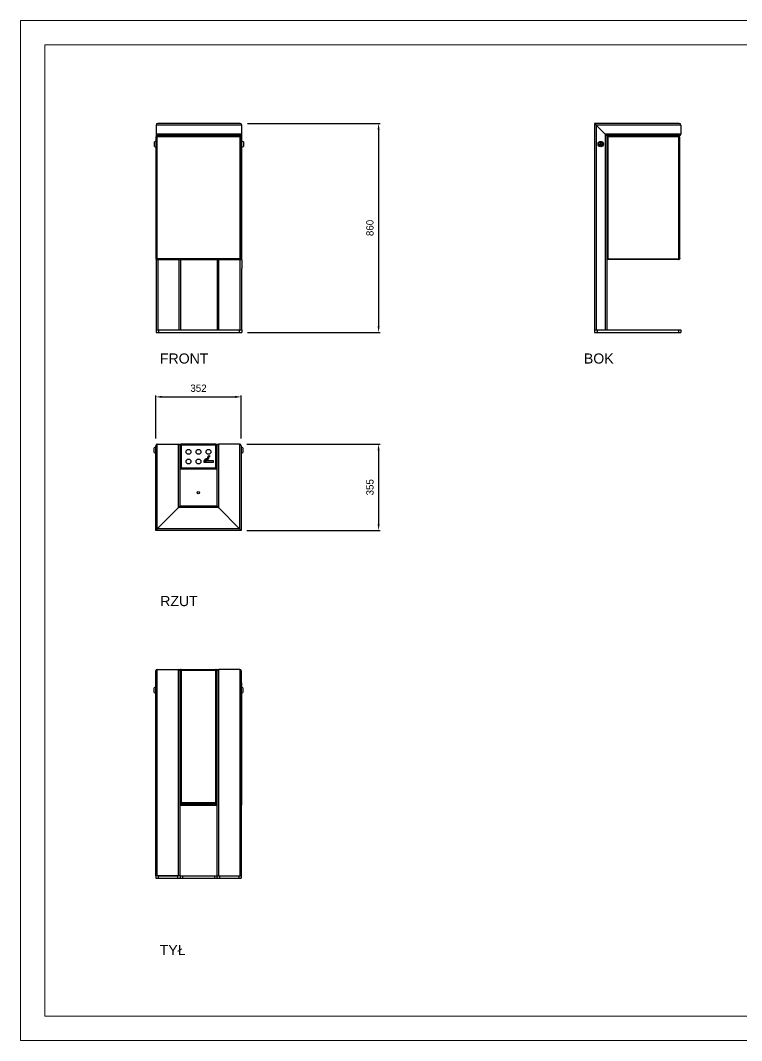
# Model space of a CAD drawing. Header units: millimetres. Extents: x 2482 to 8422, y -1425 to 2775.
# Drawn here: x 2482 to 5452, y -1425 to 2775 of the extents above; entities that cross this region are included whole.
import ezdxf

# ---------------------------------------------------------------- set-up
doc = ezdxf.new("R2010")
doc.units = ezdxf.units.MM
doc.header["$PDSIZE"] = -1
doc.layers.add('tabelka', color=155, linetype='Continuous')
doc.layers.add('WYMIAR', color=96, linetype='Continuous')
doc.dimstyles.new('1-1', dxfattribs={"dimtxt": 30, "dimasz": 25, "dimexe": 6.25, "dimexo": 30, "dimgap": 20.625, "dimtad": 1, "dimdec": 1, "dimtxsty": 'Standard', "dimcen": 0, "dimclrd": 2, "dimclre": 2, "dimclrt": 2, "dimadec": 0, "dimazin": 0, "dimtfac": 1, "dimtdec": 1, "dimtmove": 0, "dimatfit": 3, "dimfxl": 0, "dimarcsym": 0})

# ---------------------------------------------------------------- blocks, each defined once
blk = doc.blocks.new('front')
for p, q in [((-50.7, 2343.9), (-50.7, 2306.7)), ((301.3, 2343.9), (-50.7, 2343.9)), ((294.9, 2350.3), (-44.3, 2350.3)), ((301.3, 2306.7), (301.3, 2343.9)), ((-57.7, 2265.3), (-57.7, 2274.6)), ((-51.6, 2294.8), (-51.6, 1792.1)), ((-48.1, 2294.8), (-51.6, 2294.8)), ((-50.7, 2306.7), (-50.7, 2296.2)), ((301.3, 2306.7), (-50.7, 2306.7)), ((-48.1, 2296.4), (-50, 2296.4)), ((294.9, 2296.4), (-48.1, 2296.4)), ((294.9, 2294.8), (-48.1, 2294.8)), ((-48.1, 2294.8), (-48.1, 1793.9)), ((294.9, 2300.3), (-44.3, 2300.3)), ((-44.3, 2300.3), (-44.3, 2296.4)), ((42.9, 2300.3), (42.9, 2296.4)), ((49.3, 2300.3), (49.3, 2296.4)), ((50.3, 2296.4), (50.3, 2300.3)), ((51.8, 2296.4), (51.8, 2300.3)), ((51.9, 2300.3), (51.9, 2299.1)), ((51.9, 2299.1), (198.8, 2299.1)), ((53.8, 2296.4), (53.8, 2299.1)), ((196.8, 2299.1), (196.8, 2296.4)), ((198.8, 2299.1), (198.8, 2300.3)), ((198.8, 2300.3), (198.8, 2296.4)), ((200.3, 2300.3), (200.3, 2296.4)), ((201.3, 2296.4), (201.3, 2300.3)), ((207.7, 2296.4), (207.7, 2300.3)), ((287.1, 2299.3), (287.1, 2296.4)), ((297.1, 2299.3), (287.1, 2299.3)), ((294.9, 1793.9), (294.9, 2294.8)), ((298.4, 2294.8), (294.9, 2294.8)), ((298.8, 2296.4), (296.8, 2296.4)), ((297.1, 2296.4), (297.1, 2299.3)), ((298.4, 1792.1), (298.4, 2294.8)), ((300.4, 2294.8), (298.4, 2294.8)), ((300.4, 1792.1), (300.4, 2294.8)), ((301.3, 1788.9), (301.3, 2306.7)), ((308.3, 2274.6), (308.3, 2256.1)), ((-57.7, 2256.1), (-57.7, 2265.3)), ((-51.6, 1792.1), (-50.1, 1792.1)), ((-50.7, 1792.1), (-50.7, 1500.3)), ((-50.1, 1792.1), (-49.5, 1792.1)), ((-49.9, 1790.4), (-49.9, 1791.9)), ((-49.9, 1790.4), (296.8, 1790.4)), ((-48.1, 1793.9), (294.9, 1793.9)), ((-48.1, 1793.9), (-48.1, 1793.8)), ((-44.3, 1790.4), (-44.3, 1500.3)), ((42.9, 1790.4), (42.9, 1500.3)), ((49.3, 1790.4), (49.3, 1500.3)), ((201.3, 1500.3), (201.3, 1790.4)), ((207.7, 1500.3), (207.7, 1790.4)), ((294.9, 1500.3), (294.9, 1790.4)), ((296.8, 1790.4), (296.8, 1791.9)), ((296.8, 1791.9), (298.7, 1791.9)), ((296.8, 1790.4), (298.7, 1790.4)), ((298.4, 1792.1), (296.9, 1792.1)), ((297.3, 1791.9), (297.3, 1792.1)), ((298.4, 1792.1), (300.4, 1792.1)), ((298.7, 1790.4), (298.7, 1791.9)), ((301.3, 1788.9), (301.3, 1784.9)), ((301.3, 1784.9), (301.3, 1779.9)), ((301.3, 1779.9), (301.3, 1757.9)), ((301.3, 1757.9), (301.3, 1753.9)), ((301.3, 1500.3), (301.3, 1753.9)), ((-50.7, 1500.3), (-50.7, 1490.3)), ((-50.7, 1500.3), (-40.7, 1500.3)), ((-50.7, 1490.3), (-40.7, 1490.3)), ((-40.7, 1500.3), (-40.7, 1490.3)), ((-40.7, 1500.3), (291.3, 1500.3)), ((-40.7, 1490.3), (291.3, 1490.3)), ((291.3, 1500.3), (291.3, 1490.3)), ((291.3, 1500.3), (301.3, 1500.3)), ((291.3, 1490.3), (301.3, 1490.3)), ((301.3, 1500.3), (301.3, 1490.3))]:
    blk.add_line(p, q)
at = {"flags": 128}
for points in [[(294.9, 2294.8), (294.9, 2295.4), (294.9, 2295.9), (294.9, 2296.3), (294.9, 2296.4), (294.9, 2296.3), (294.9, 2295.9), (294.9, 2295.4), (294.9, 2294.8)], [(294.9, 2294.8), (294.9, 2294.9), (294.9, 2294.9), (294.9, 2294.9), (294.9, 2294.9), (294.9, 2294.9), (294.9, 2294.9), (294.9, 2294.9), (294.9, 2294.8)]]:
    blk.add_lwpolyline(points, dxfattribs=at)
for centre, radius, start, end in [((-44.3, 2343.9), 6.4, 90, 180), ((294.9, 2343.9), 6.4, 0, 90), ((-50.5, 2262.6), 14, 94.5059, 121.0157), ((-50, 2294.8), 1.6, 359.9998, 180.0002), ((-44.3, 2306.7), 6.4, 180, 270), ((-50, 2294.8), 0.1, 0.0019, 179.9981), ((12.1, 2295.2), 60.2, 178.8582, 180.3808), ((288.1, 2299.3), 1, 90, 180), ((294.9, 2306.7), 6.4, 270, 0), ((296.8, 2294.8), 1.6, 359.9996, 180.0004), ((296.1, 2299.3), 1, 0, 90), ((296.8, 2294.8), 0.1, 0.0032, 179.9968), ((298.8, 2294.8), 1.6, 359.9994, 90.0006), ((301.1, 2262.6), 14, 58.9843, 89.1249), ((-50.5, 2268.1), 14, 238.9843, 265.4941), ((301.1, 2268.1), 14, 270.8751, 301.0157)]:
    blk.add_arc(centre, radius, start, end)
for points, knots in [([(-48.1, 1793.9), (-48.5, 1793.8), (-49.3, 1793.5), (-50.4, 1793.1), (-51.2, 1792.7), (-51.5, 1792.3), (-51.6, 1792.1), (-51.6, 1792.1)], [0, 0, 0, 0, 0.2266607, 0.4533743, 0.6800916, 0.9068065, 1, 1, 1, 1]), ([(-48.1, 1793.9), (-48.3, 1793.8), (-48.8, 1793.5), (-49.4, 1793.1), (-49.9, 1792.6), (-50.1, 1792.3), (-50.1, 1792.1), (-50.1, 1792.1)], [0, 0, 0, 0, 0.212373, 0.462004, 0.711714, 0.961426, 1, 1, 1, 1]), ([(-49.9, 1790.4), (-49.8, 1790.5), (-49.5, 1790.5), (-49.1, 1791.2), (-48.7, 1792.2), (-48.3, 1793.2), (-48.1, 1793.7), (-48.1, 1793.9)], [0, 0, 0, 0, 0.226659, 0.453373, 0.68009, 0.906804, 1, 1, 1, 1]), ([(-49.9, 1791.9), (-49.8, 1791.9), (-49.5, 1792), (-49.1, 1792.4), (-48.6, 1793), (-48.3, 1793.6), (-48.1, 1793.9), (-48.1, 1793.9)], [0, 0, 0, 0, 0.2123701, 0.4620012, 0.7117111, 0.9614237, 1, 1, 1, 1]), ([(298.4, 1792.1), (298.4, 1792.2), (298.3, 1792.5), (297.6, 1792.9), (296.6, 1793.3), (295.7, 1793.7), (295.1, 1793.9), (294.9, 1793.9)], [0, 0, 0, 0, 0.226658, 0.453374, 0.68009, 0.906806, 1, 1, 1, 1]), ([(296.9, 1792.1), (296.9, 1792.2), (296.9, 1792.5), (296.5, 1792.9), (295.8, 1793.4), (295.3, 1793.7), (295, 1793.9), (294.9, 1793.9)], [0, 0, 0, 0, 0.212371, 0.462002, 0.711713, 0.961425, 1, 1, 1, 1]), ([(294.9, 1793.9), (295.1, 1793.5), (295.3, 1792.7), (295.8, 1791.6), (296.2, 1790.8), (296.5, 1790.4), (296.7, 1790.4), (296.8, 1790.4)], [0, 0, 0, 0, 0.226659, 0.453374, 0.680091, 0.906806, 1, 1, 1, 1]), ([(294.9, 1793.9), (295.1, 1793.7), (295.3, 1793.2), (295.8, 1792.6), (296.3, 1792.1), (296.6, 1791.9), (296.8, 1791.9), (296.8, 1791.9)], [0, 0, 0, 0, 0.212372, 0.462001, 0.711713, 0.961425, 1, 1, 1, 1])]:
    blk.add_open_spline(points, degree=3, knots=knots)
blk = doc.blocks.new('bok')
for p, q in [((2103.5, 2350.3), (1754.9, 2350.3)), ((1754.9, 2350.3), (1754.9, 1500.3)), ((2109.9, 2343.9), (1761.3, 2343.9)), ((1798.5, 2306.7), (1761.3, 2343.9)), ((1761.3, 2343.9), (1761.3, 1500.3)), ((2109.9, 2343.9), (2109.9, 2306.7)), ((1779.4, 2269.8), (1775.8, 2263.5)), ((1783.9, 2263.5), (1780.3, 2269.8)), ((2109.9, 2306.7), (1798.5, 2306.7)), ((1798.5, 2306.7), (1798.5, 1500.3)), ((2103.5, 2300.3), (1804.9, 2300.3)), ((1804.9, 2300.3), (1804.9, 1500.3)), ((1805.6, 2279.4), (1804.9, 2279.2)), ((1804.9, 2273.5), (1805.6, 2273.7)), ((1805.6, 2268.9), (1804.9, 2268.9)), ((1805.6, 2294.8), (1805.6, 1792.1)), ((1809.1, 2294.8), (1805.6, 2294.8)), ((1807.5, 2296.4), (1807.2, 2296.4)), ((1807.8, 2296.4), (1807.5, 2296.4)), ((1809.1, 2296.4), (1808.7, 2296.4)), ((2099.6, 2296.4), (1809.1, 2296.4)), ((2099.6, 2294.8), (1809.1, 2294.8)), ((1809.1, 2294.8), (1809.1, 1792.1)), ((1811.1, 2299.3), (1811.1, 2296.4)), ((1821.1, 2299.3), (1811.1, 2299.3)), ((1821.1, 2296.4), (1821.1, 2299.3)), ((1844.2, 2299.1), (1843.3, 2300.3)), ((1843.4, 2300.3), (1843.3, 2300.3)), ((1845.7, 2300.3), (1844.2, 2299.1)), ((2101.5, 2296.4), (2099.6, 2296.4)), ((2099.6, 2294.8), (2099.6, 1792.1)), ((2103.1, 2294.8), (2099.6, 2294.8)), ((2103.8, 2296.4), (2101.5, 2296.4)), ((2103.1, 2294.8), (2103.1, 1793.9)), ((2105.4, 2294.8), (2103.1, 2294.8)), ((2105.4, 1793.9), (2105.4, 2294.8)), ((1776.2, 2262.7), (1783.5, 2262.7)), ((1804.9, 2264.9), (1805.6, 2264.9)), ((1804.9, 2264.2), (1805.6, 2264.2)), ((1804.9, 2261.7), (1805.6, 2260.6)), ((1804.9, 2261.6), (1805.6, 2260.6)), ((1805.6, 2259.4), (1804.9, 2260.4)), ((1805.6, 2259.4), (1804.9, 2260.4)), ((1804.9, 2220.2), (1805.6, 2219.8)), ((1804.9, 2220.1), (1805.6, 2219.8)), ((1804.9, 2219), (1805.6, 2218.7)), ((1809.1, 1792.1), (1805.6, 1792.1)), ((1805.9, 1792.1), (1805.9, 1791.9)), ((1807.1, 1791.9), (1805.9, 1791.9)), ((2099.6, 1791.9), (1807.1, 1791.9)), ((1807.1, 1790.4), (1807.1, 1791.9)), ((2099.6, 1790.4), (1807.1, 1790.4)), ((1807.4, 1792.1), (1807.4, 1791.9)), ((1809.1, 1791.9), (1809.1, 1792.1)), ((2099.6, 1792.1), (1809.1, 1792.1)), ((1811.9, 1792.1), (1811.9, 1791.9)), ((1821.9, 1791.9), (1821.9, 1792.1)), ((2100.3, 1792.1), (2099.6, 1792.1)), ((2099.6, 1790.4), (2099.6, 1791.9)), ((2099.6, 1790.4), (2101.9, 1790.4)), ((2103.1, 1793.9), (2105.4, 1793.9)), ((1754.9, 1500.3), (1754.9, 1490.3)), ((1754.9, 1500.3), (1761.3, 1500.3)), ((1754.9, 1490.3), (1764.9, 1490.3)), ((1761.3, 1500.3), (1798.5, 1500.3)), ((1764.9, 1500.3), (1764.9, 1490.3)), ((1764.9, 1500.3), (2099.9, 1500.3)), ((1764.9, 1490.3), (2099.9, 1490.3)), ((2099.9, 1500.3), (2099.9, 1490.3)), ((2099.9, 1500.3), (2109.9, 1500.3)), ((2099.9, 1490.3), (2109.9, 1490.3)), ((2109.9, 1500.3), (2109.9, 1490.3))]:
    blk.add_line(p, q)
at = {"flags": 128}
for points in [[(1761.3, 2343.9), (1760, 2345.2), (1758.8, 2346.4), (1757.7, 2347.5), (1756.7, 2348.4), (1755.9, 2349.2), (1755.3, 2349.8), (1755, 2350.2), (1754.9, 2350.3)], [(1754.9, 2350.3), (1755, 2350.2), (1755.3, 2349.8), (1755.9, 2349.2), (1756.7, 2348.4), (1757.7, 2347.5), (1758.8, 2346.4), (1760, 2345.2), (1761.3, 2343.9)], [(1804.9, 2300.3), (1804.7, 2300.4), (1804.4, 2300.8), (1803.8, 2301.4), (1803, 2302.2), (1802, 2303.2), (1800.9, 2304.3), (1799.7, 2305.5), (1798.5, 2306.7)], [(1798.5, 2306.7), (1799.6, 2305.6), (1800.6, 2304.5), (1801.7, 2303.5), (1802.6, 2302.6), (1803.4, 2301.8), (1804, 2301.2), (1804.5, 2300.7), (1804.8, 2300.4), (1804.9, 2300.3)], [(1809.1, 2296.4), (1808.7, 2296.4), (1808.3, 2296.4)], [(2099.6, 2294.8), (2099.6, 2295.4), (2099.6, 2295.9), (2099.6, 2296.3), (2099.6, 2296.4), (2099.6, 2296.3), (2099.6, 2295.9), (2099.6, 2295.4), (2099.6, 2294.8)], [(2099.6, 2294.8), (2099.6, 2294.9), (2099.6, 2294.9), (2099.6, 2294.9), (2099.6, 2294.9), (2099.6, 2294.9), (2099.6, 2294.9), (2099.6, 2294.9), (2099.6, 2294.8)], [(2099.6, 1792.1), (2099.6, 1792.1)]]:
    blk.add_lwpolyline(points, dxfattribs=at)
for radius in [11.2, 9.25, 8.25]:
    blk.add_circle((1779.9, 2265.3), radius)
for centre, radius, start, end in [((2103.5, 2343.9), 6.4, 0, 90), ((1779.9, 2269.5), 0.5, 30, 150), ((1807.2, 2294.8), 1.6, 360, 180), ((1807.2, 2294.8), 0.1, 0.0073, 179.9927), ((1807.5, 2294.8), 1.6, 13.1408, 90.0008), ((1807.8, 2294.9), 1.55, 37.1937, 90.0036), ((1869.3, 2295.2), 60.3, 178.8582, 180.3798), ((1812.1, 2299.3), 1, 90, 180), ((1820.1, 2299.3), 1, 0, 90), ((2101.5, 2294.8), 1.6, 359.9998, 180.0002), ((2101.5, 2294.8), 0.1, 0.0039, 179.9961), ((2103.5, 2306.7), 6.4, 270, 0), ((2103.8, 2294.8), 1.6, 359.9995, 90.0004), ((1776.2, 2263.2), 0.5, 150, 270), ((1783.5, 2263.2), 0.5, 270, 30)]:
    blk.add_arc(centre, radius, start, end)
for points, knots in [([(2103.1, 1793.9), (2103.1, 1793.8), (2103, 1793.5), (2102.3, 1793.1), (2101.3, 1792.7), (2100.3, 1792.3), (2099.7, 1792.1), (2099.6, 1792.1)], [0, 0, 0, 0, 0.2266607, 0.4533743, 0.6800916, 0.9068065, 1, 1, 1, 1]), ([(2099.6, 1790.4), (2100, 1790.5), (2100.8, 1790.5), (2101.9, 1791.2), (2102.7, 1792.2), (2103.1, 1793.2), (2103.1, 1793.7), (2103.1, 1793.9)], [0, 0, 0, 0, 0.226659, 0.453373, 0.68009, 0.906804, 1, 1, 1, 1]), ([(2099.6, 1791.9), (2099.8, 1791.9), (2100.3, 1792), (2100.8, 1792.3), (2101, 1792.5), (2101, 1792.6)], [0, 0, 0, 0, 0.406698, 0.884753, 1, 1, 1, 1]), ([(2105.4, 1793.9), (2105.3, 1793.5), (2105.2, 1792.7), (2104.6, 1791.6), (2103.6, 1790.8), (2102.6, 1790.4), (2102.1, 1790.4), (2101.9, 1790.4)], [0, 0, 0, 0, 0.226659, 0.453374, 0.680091, 0.906806, 1, 1, 1, 1])]:
    blk.add_open_spline(points, degree=3, knots=knots)
blk = doc.blocks.new('rzut')
for p, q in [((3032.1, 1084.4), (3032.1, 1102.9)), ((3039.1, 763.7), (3039.1, 1112.3)), ((3045.5, 770.1), (3045.5, 1118.7)), ((3045.5, 1118.7), (3132.7, 1118.7)), ((3132.7, 857.3), (3132.7, 1118.7)), ((3139.1, 863.7), (3139.1, 1112.3)), ((3140.1, 1115.2), (3141.6, 1115.2)), ((3140.1, 1115.2), (3140.1, 1115.1)), ((3140.1, 1115.1), (3140.1, 1018.7)), ((3141.7, 1115.2), (3143.6, 1115.2)), ((3286.6, 1118.7), (3143.6, 1118.7)), ((3143.6, 1118.7), (3143.6, 1115.2)), ((3143.6, 1115.2), (3143.6, 1020.7)), ((3286.6, 1115.2), (3143.6, 1115.2)), ((3286.6, 1115.2), (3286.6, 1118.7)), ((3286.6, 1020.7), (3286.6, 1115.2)), ((3286.6, 1115.2), (3288.6, 1115.2)), ((3290.1, 1115.2), (3288.6, 1115.2)), ((3290.1, 1115.1), (3290.1, 1115.2)), ((3290.1, 1018.7), (3290.1, 1115.1)), ((3291.1, 1112.3), (3291.1, 863.7)), ((3384.7, 1118.7), (3297.5, 1118.7)), ((3297.5, 1118.7), (3297.5, 857.3)), ((3384.7, 1118.7), (3384.7, 770.1)), ((3391.1, 1112.3), (3391.1, 763.7)), ((3398.1, 1102.9), (3398.1, 1084.4)), ((3139.1, 1067.3), (3140.1, 1067.3)), ((3139.1, 1064.2), (3140.1, 1064.2)), ((3290.1, 1066.3), (3291.1, 1066.3)), ((3290.1, 1063.2), (3291.1, 1063.2)), ((3140.1, 1018.7), (3141.6, 1018.7)), ((3141.7, 1018.9), (3141.7, 1018.7)), ((3142.3, 1018.9), (3141.7, 1018.9)), ((3141.7, 1017.2), (3141.7, 1018.7)), ((3141.7, 1017.2), (3288.6, 1017.2)), ((3143.6, 1020.7), (3286.6, 1020.7)), ((3239.4, 1050), (3237.3, 1050)), ((3237.3, 1050), (3237.3, 1044.4)), ((3237.3, 1044.4), (3239.4, 1044.4)), ((3239.4, 1044.4), (3239.4, 1050)), ((3243.6, 1050), (3241.5, 1050)), ((3241.5, 1050), (3241.5, 1044.4)), ((3241.5, 1044.4), (3243.6, 1044.4)), ((3243.6, 1044.4), (3243.6, 1050)), ((3276.3, 1050), (3245.7, 1050)), ((3245.7, 1050), (3245.7, 1044.4)), ((3245.7, 1044.4), (3276.3, 1044.4)), ((3276.3, 1044.4), (3276.3, 1050)), ((3288.6, 1018.9), (3287.9, 1018.9)), ((3288.6, 1018.7), (3288.6, 1018.9)), ((3288.6, 1017.2), (3288.6, 1018.7)), ((3290.1, 1018.7), (3288.6, 1018.7)), ((3132.7, 857.3), (3045.5, 770.1)), ((3297.5, 857.3), (3132.7, 857.3)), ((3291.1, 863.7), (3139.1, 863.7)), ((3384.7, 770.1), (3297.5, 857.3)), ((3391.1, 763.7), (3039.1, 763.7)), ((3384.7, 770.1), (3045.5, 770.1))]:
    blk.add_line(p, q)
at = {"flags": 128}
for points in [[(3143.6, 1020.7), (3143.6, 1020.7)], [(3286.6, 1020.7), (3286.6, 1020.7)], [(3139.1, 863.7), (3139, 863.5), (3138.7, 863.2), (3138.1, 862.6), (3137.3, 861.8), (3136.3, 860.8), (3135.2, 859.7), (3134, 858.5), (3132.7, 857.3)], [(3132.7, 857.3), (3134, 858.5), (3135.2, 859.7), (3136.3, 860.8), (3137.3, 861.8), (3138.1, 862.6), (3138.7, 863.2), (3139, 863.5), (3139.1, 863.7)], [(3297.5, 857.3), (3296.3, 858.5), (3295.1, 859.7), (3294, 860.8), (3293, 861.8), (3292.2, 862.6), (3291.6, 863.2), (3291.3, 863.5), (3291.1, 863.7)], [(3291.1, 863.7), (3291.3, 863.5), (3291.6, 863.2), (3292.2, 862.6), (3293, 861.8), (3294, 860.8), (3295.1, 859.7), (3296.3, 858.5), (3297.5, 857.3)], [(3045.5, 770.1), (3044.3, 768.8), (3043.1, 767.6), (3042, 766.5), (3041, 765.5), (3040.2, 764.7), (3039.6, 764.1), (3039.3, 763.8), (3039.1, 763.7)], [(3039.1, 763.7), (3039.3, 763.8), (3039.6, 764.1), (3040.2, 764.7), (3041, 765.5), (3042, 766.5), (3043.1, 767.6), (3044.3, 768.8), (3045.5, 770.1)], [(3391.1, 763.7), (3391, 763.8), (3390.7, 764.1), (3390.1, 764.7), (3389.3, 765.5), (3388.3, 766.5), (3387.2, 767.6), (3386, 768.8), (3384.7, 770.1)], [(3384.7, 770.1), (3386, 768.8), (3387.2, 767.6), (3388.3, 766.5), (3389.3, 765.5), (3390.1, 764.7), (3390.7, 764.1), (3391, 763.8), (3391.1, 763.7)]]:
    blk.add_lwpolyline(points, dxfattribs=at)
for centre, radius in [((3174.1, 1087.2), 10), ((3215.1, 1087.2), 10), ((3256.1, 1087.2), 10), ((3174.1, 1047.2), 10), ((3215.1, 1047.2), 10), ((3214.1, 918.5), 5)]:
    blk.add_circle(centre, radius)
for centre, radius, start, end in [((3039.4, 1090.9), 14, 90.8751, 121.0157), ((3045.5, 1112.3), 6.4, 90, 180), ((3132.7, 1112.3), 6.4, 0, 90), ((3297.5, 1112.3), 6.4, 90, 180), ((3384.7, 1112.3), 6.4, 0, 90), ((3390.9, 1090.9), 14, 58.9843, 89.1249), ((3039.4, 1096.4), 14, 238.9843, 269.1249), ((3390.9, 1096.4), 14, 270.8751, 301.0157)]:
    blk.add_arc(centre, radius, start, end)
for points, knots in [([(3143.6, 1118.7), (3143.2, 1118.6), (3142.3, 1118.5), (3141.1, 1117.7), (3140.3, 1116.5), (3140.2, 1115.6), (3140.1, 1115.2)], [0, 0, 0, 0, 0.249999, 0.5, 0.750003, 1, 1, 1, 1]), ([(3140.1, 1115.1), (3140.2, 1115.1), (3140.3, 1115.1), (3141.1, 1115.1), (3142.3, 1115.1), (3143.2, 1115.1), (3143.6, 1115.2)], [0, 0, 0, 0, 0.249996, 0.500003, 0.750003, 1, 1, 1, 1]), ([(3143.6, 1117.2), (3143.4, 1117.1), (3142.9, 1117.1), (3142.2, 1116.6), (3141.7, 1115.9), (3141.7, 1115.4), (3141.6, 1115.2)], [0, 0, 0, 0, 0.250002, 0.500001, 0.750004, 1, 1, 1, 1]), ([(3143.6, 1117.2), (3143.5, 1117.1), (3143.2, 1117.1), (3142.7, 1116.7), (3142.3, 1116), (3141.9, 1115.5), (3141.7, 1115.2), (3141.7, 1115.2)], [0, 0, 0, 0, 0.210184, 0.462313, 0.714549, 0.966777, 1, 1, 1, 1]), ([(3142.2, 1116.6), (3142.1, 1116.3), (3141.9, 1115.8), (3141.8, 1115.3), (3141.7, 1115.2)], [0, 0, 0, 0, 0.665585, 1, 1, 1, 1]), ([(3290.1, 1115.2), (3290.1, 1115.6), (3290, 1116.5), (3289.2, 1117.7), (3288, 1118.5), (3287.1, 1118.6), (3286.6, 1118.7)], [0, 0, 0, 0, 0.2499972, 0.4999999, 0.7500004, 1, 1, 1, 1]), ([(3288.6, 1115.2), (3288.6, 1115.4), (3288.5, 1115.9), (3288.1, 1116.6), (3287.4, 1117.1), (3286.9, 1117.1), (3286.6, 1117.2)], [0, 0, 0, 0, 0.2499962, 0.4999996, 0.7499985, 1, 1, 1, 1]), ([(3288.6, 1115.2), (3288.4, 1115.4), (3288.1, 1115.9), (3287.7, 1116.5), (3287.2, 1117), (3286.8, 1117.1), (3286.7, 1117.2), (3286.6, 1117.2)], [0, 0, 0, 0, 0.210182, 0.462313, 0.714546, 0.966776, 1, 1, 1, 1]), ([(3286.6, 1115.2), (3287.1, 1115.1), (3288, 1115.1), (3289.2, 1115.1), (3290, 1115.1), (3290.1, 1115.1), (3290.1, 1115.1)], [0, 0, 0, 0, 0.249998, 0.499997, 0.750004, 1, 1, 1, 1]), ([(3288.6, 1115.2), (3288.4, 1115.6), (3288.2, 1116.1), (3288.1, 1116.5), (3288.1, 1116.6)], [0, 0, 0, 0, 0.848669, 1, 1, 1, 1]), ([(3246.3, 1057.6), (3245.8, 1057.6), (3244.6, 1057.5), (3243, 1057.1), (3241.7, 1056.1), (3241.1, 1054.9), (3241, 1053.6), (3241.1, 1052.4), (3241.5, 1051.6), (3241.7, 1051.3)], [0, 0, 0, 0, 0.1626, 0.342184, 0.504347, 0.626541, 0.752488, 0.87833, 1, 1, 1, 1]), ([(3241.7, 1051.3), (3241.6, 1051.9), (3241.4, 1052.9), (3241.6, 1054.3), (3242.2, 1055.3), (3243.4, 1056.1), (3245.2, 1056.3), (3246.6, 1056.3), (3247.3, 1056.3)], [0, 0, 0, 0, 0.188595, 0.327214, 0.437767, 0.541792, 0.766942, 1, 1, 1, 1]), ([(3259.7, 1070.7), (3259.3, 1070.7), (3258.4, 1070.8), (3256.7, 1070.3), (3254.9, 1069), (3253.5, 1066.8), (3252.9, 1064.2), (3252.2, 1061.7), (3251.2, 1059.6), (3249.8, 1058.2), (3248.1, 1057.7), (3246.9, 1057.6), (3246.3, 1057.6)], [0, 0, 0, 0, 0.066557, 0.128786, 0.251664, 0.376787, 0.498918, 0.625096, 0.754951, 0.833806, 0.909884, 1, 1, 1, 1]), ([(3247.3, 1056.3), (3248.2, 1056.4), (3250, 1056.5), (3252.1, 1058.2), (3253.5, 1060.3), (3254.2, 1062.8), (3254.8, 1065.3), (3255.6, 1067.5), (3256.7, 1069.1), (3258, 1070.3), (3259.1, 1070.5), (3259.7, 1070.7)], [0, 0, 0, 0, 0.127988, 0.248929, 0.375184, 0.498979, 0.623808, 0.75063, 0.832417, 0.912974, 1, 1, 1, 1]), ([(3263.3, 1069.6), (3262.7, 1069.6), (3261.5, 1069.7), (3259.9, 1069), (3258.4, 1067.7), (3257.1, 1065.7), (3256.4, 1063.3), (3255.8, 1060.8), (3255, 1058.6), (3253.9, 1057), (3252.6, 1055.8), (3251.4, 1055.6), (3250.8, 1055.5)], [0, 0, 0, 0, 0.087921, 0.169456, 0.251498, 0.376859, 0.499933, 0.624704, 0.751382, 0.832655, 0.912637, 1, 1, 1, 1]), ([(3250.8, 1055.5), (3251.5, 1055.5), (3252.6, 1055.4), (3254.3, 1056.1), (3255.8, 1057.4), (3257, 1059.4), (3257.7, 1061.8), (3258.3, 1064.3), (3259.1, 1066.5), (3260.2, 1068.1), (3261.5, 1069.3), (3262.7, 1069.5), (3263.3, 1069.6)], [0, 0, 0, 0, 0.087921, 0.169456, 0.251497, 0.376858, 0.499933, 0.624704, 0.751382, 0.832655, 0.912636, 1, 1, 1, 1]), ([(3143.6, 1020.7), (3143.2, 1020.5), (3142.4, 1020.2), (3141.3, 1019.8), (3140.5, 1019.3), (3140.2, 1019), (3140.1, 1018.8), (3140.1, 1018.7)], [0, 0, 0, 0, 0.227562, 0.455186, 0.682804, 0.910435, 1, 1, 1, 1]), ([(3143.6, 1020.7), (3143.4, 1020.5), (3142.9, 1020.2), (3142.3, 1019.8), (3141.8, 1019.3), (3141.6, 1018.9), (3141.6, 1018.7), (3141.6, 1018.7)], [0, 0, 0, 0, 0.210183, 0.462315, 0.714537, 0.966775, 1, 1, 1, 1]), ([(3141.7, 1017.2), (3141.9, 1017.2), (3142.1, 1017.3), (3142.6, 1018), (3143, 1018.9), (3143.4, 1019.9), (3143.6, 1020.5), (3143.6, 1020.7)], [0, 0, 0, 0, 0.2275648, 0.4551892, 0.6828095, 0.9104335, 1, 1, 1, 1]), ([(3141.7, 1018.7), (3141.8, 1018.7), (3142.1, 1018.7), (3142.6, 1019.1), (3143.1, 1019.8), (3143.4, 1020.3), (3143.6, 1020.6), (3143.6, 1020.7)], [0, 0, 0, 0, 0.210187, 0.462318, 0.714543, 0.966771, 1, 1, 1, 1]), ([(3290.1, 1018.7), (3290.1, 1018.9), (3290, 1019.2), (3289.3, 1019.6), (3288.3, 1020), (3287.4, 1020.4), (3286.8, 1020.6), (3286.6, 1020.7)], [0, 0, 0, 0, 0.227566, 0.455189, 0.68281, 0.910433, 1, 1, 1, 1]), ([(3286.6, 1020.7), (3286.8, 1020.2), (3287.1, 1019.4), (3287.5, 1018.3), (3288, 1017.5), (3288.3, 1017.2), (3288.5, 1017.2), (3288.6, 1017.2)], [0, 0, 0, 0, 0.227562, 0.455188, 0.682805, 0.910436, 1, 1, 1, 1]), ([(3286.6, 1020.7), (3286.8, 1020.4), (3287.1, 1019.9), (3287.5, 1019.3), (3288, 1018.8), (3288.4, 1018.7), (3288.5, 1018.7), (3288.6, 1018.7)], [0, 0, 0, 0, 0.2101817, 0.4623158, 0.7145369, 0.9667758, 1, 1, 1, 1]), ([(3288.6, 1018.7), (3288.6, 1018.9), (3288.6, 1019.2), (3288.2, 1019.6), (3287.5, 1020.1), (3287, 1020.4), (3286.7, 1020.6), (3286.6, 1020.7)], [0, 0, 0, 0, 0.2101891, 0.4623189, 0.7145454, 0.9667741, 1, 1, 1, 1])]:
    blk.add_open_spline(points, degree=3, knots=knots)
blk = doc.blocks.new('tyl')
for p, q in [((-50.7, -1065.4), (-50.7, -221.8)), ((-44.3, -1065.4), (-44.3, -215.4)), ((-44.3, -215.4), (42.9, -215.4)), ((42.9, -1065.4), (42.9, -215.4)), ((42.9, -215.4), (53.8, -215.4)), ((49.3, -1065.4), (49.3, -221.8)), ((49.3, -221.8), (50.3, -221.8)), ((50.3, -218.9), (51.8, -218.9)), ((50.3, -218.9), (50.3, -219)), ((50.3, -219), (50.3, -765.4)), ((51.9, -218.9), (53.8, -218.9)), ((53.8, -215.4), (196.8, -215.4)), ((53.8, -215.4), (53.8, -218.9)), ((53.8, -218.9), (53.8, -763.4)), ((53.8, -218.9), (196.8, -218.9)), ((196.8, -215.4), (207.7, -215.4)), ((196.8, -218.9), (196.8, -215.4)), ((196.8, -763.4), (196.8, -218.9)), ((196.8, -218.9), (198.8, -218.9)), ((200.3, -218.9), (198.8, -218.9)), ((200.3, -219), (200.3, -218.9)), ((200.3, -765.4), (200.3, -219)), ((200.3, -221.8), (201.3, -221.8)), ((201.3, -221.8), (201.3, -1065.4)), ((294.9, -215.4), (207.7, -215.4)), ((207.7, -215.4), (207.7, -1065.4)), ((294.9, -215.4), (294.9, -1065.4)), ((301.3, -221.8), (301.3, -1065.4)), ((-57.7, -300.4), (-57.7, -291.2)), ((49.3, -259), (50.3, -259)), ((49.3, -265.4), (50.3, -265.4)), ((50.3, -269.3), (49.3, -269.3)), ((50.3, -270.9), (49.3, -270.9)), ((200.3, -259), (201.3, -259)), ((200.3, -265.4), (201.3, -265.4)), ((201.3, -269.3), (200.3, -269.3)), ((201.3, -270.9), (200.3, -270.9)), ((302.2, -270.9), (301.3, -270.9)), ((302.2, -270.9), (302.2, -289.2)), ((308.3, -291.2), (308.3, -309.7)), ((-57.7, -309.7), (-57.7, -300.4)), ((302.2, -311.6), (302.2, -773.7)), ((201.3, -773.8), (49.3, -773.8)), ((201.3, -775.3), (49.3, -775.3)), ((50.3, -765.4), (51.8, -765.4)), ((51.9, -766.9), (51.9, -765.4)), ((51.9, -766.9), (198.8, -766.9)), ((53.8, -763.4), (196.8, -763.4)), ((200.3, -765.4), (198.8, -765.4)), ((198.8, -766.9), (198.8, -765.4)), ((302.2, -773.7), (301.3, -773.7)), ((-50.7, -1065.4), (-50.7, -1075.4)), ((-44.3, -1065.4), (-50.7, -1065.4)), ((-50.7, -1075.4), (-40.7, -1075.4)), ((42.9, -1065.4), (-44.3, -1065.4)), ((-40.7, -1065.4), (-40.7, -1075.4)), ((-40.7, -1065.4), (39.3, -1065.4)), ((-40.7, -1075.4), (39.3, -1075.4)), ((39.3, -1065.4), (39.3, -1075.4)), ((39.3, -1075.4), (49.3, -1075.4)), ((49.3, -1065.4), (42.9, -1065.4)), ((49.3, -1065.4), (49.3, -1075.4)), ((49.3, -1065.4), (59.3, -1065.4)), ((49.3, -1075.4), (59.3, -1075.4)), ((59.3, -1065.4), (59.3, -1075.4)), ((59.3, -1065.4), (191.3, -1065.4)), ((59.3, -1075.4), (191.3, -1075.4)), ((191.3, -1065.4), (191.3, -1075.4)), ((191.3, -1065.4), (201.3, -1065.4)), ((191.3, -1075.4), (201.3, -1075.4)), ((201.3, -1065.4), (201.3, -1075.4)), ((201.3, -1065.4), (207.7, -1065.4)), ((201.3, -1075.4), (211.3, -1075.4)), ((207.7, -1065.4), (294.9, -1065.4)), ((211.3, -1065.4), (211.3, -1075.4)), ((211.3, -1065.4), (291.3, -1065.4)), ((211.3, -1075.4), (291.3, -1075.4)), ((291.3, -1065.4), (291.3, -1075.4)), ((291.3, -1075.4), (301.3, -1075.4)), ((294.9, -1065.4), (301.3, -1065.4)), ((301.3, -1065.4), (301.3, -1075.4))]:
    blk.add_line(p, q)
at = {"flags": 128}
for points in [[(53.8, -763.4), (53.8, -763.4)], [(196.8, -763.4), (196.8, -763.4)]]:
    blk.add_lwpolyline(points, dxfattribs=at)
for centre, radius, start, end in [((-44.3, -221.8), 6.4, 90, 180), ((42.9, -221.8), 6.4, 360, 90), ((207.7, -221.8), 6.4, 90, 180), ((294.9, -221.8), 6.4, 0, 90), ((-50.5, -303.2), 14, 90.8751, 121.0157), ((300.6, -270.9), 1.6, 0.002, 63.4976), ((301.1, -303.2), 14, 58.9843, 89.1249), ((-50.5, -297.7), 14, 238.9843, 269.1249), ((301.1, -297.7), 14, 270.8751, 301.0157)]:
    blk.add_arc(centre, radius, start, end)
for points, knots in [([(53.8, -215.4), (53.4, -215.5), (52.5, -215.6), (51.3, -216.4), (50.5, -217.6), (50.4, -218.5), (50.3, -218.9)], [0, 0, 0, 0, 0.249998, 0.499997, 0.750004, 1, 1, 1, 1]), ([(50.3, -219), (50.4, -219), (50.5, -219), (51.3, -219), (52.5, -218.9), (53.4, -218.9), (53.8, -218.9)], [0, 0, 0, 0, 0.2499972, 0.4999999, 0.7500004, 1, 1, 1, 1]), ([(53.8, -216.9), (53.6, -217), (53, -217), (52.4, -217.5), (51.9, -218.1), (51.9, -218.7), (51.8, -218.9)], [0, 0, 0, 0, 0.250002, 0.499994, 0.749996, 1, 1, 1, 1]), ([(53.8, -216.9), (53.7, -217), (53.4, -217), (52.9, -217.4), (52.5, -218), (52.1, -218.6), (51.9, -218.9), (51.9, -218.9)], [0, 0, 0, 0, 0.2101817, 0.4623158, 0.7145369, 0.9667758, 1, 1, 1, 1]), ([(52.4, -217.5), (52.3, -217.8), (52.1, -218.3), (52, -218.8), (51.9, -218.9)], [0, 0, 0, 0, 0.665583, 1, 1, 1, 1]), ([(200.3, -218.9), (200.3, -218.5), (200.2, -217.6), (199.4, -216.4), (198.2, -215.6), (197.3, -215.5), (196.8, -215.4)], [0, 0, 0, 0, 0.249996, 0.500003, 0.750003, 1, 1, 1, 1]), ([(198.8, -218.9), (198.8, -218.7), (198.7, -218.1), (198.3, -217.5), (197.6, -217), (197.1, -217), (196.8, -216.9)], [0, 0, 0, 0, 0.250004, 0.500005, 0.749998, 1, 1, 1, 1]), ([(198.8, -218.9), (198.6, -218.7), (198.3, -218.2), (197.9, -217.6), (197.4, -217.1), (197, -216.9), (196.9, -216.9), (196.8, -216.9)], [0, 0, 0, 0, 0.210187, 0.462318, 0.714543, 0.966771, 1, 1, 1, 1]), ([(196.8, -218.9), (197.3, -218.9), (198.2, -218.9), (199.4, -219), (200.2, -219), (200.3, -219), (200.3, -219)], [0, 0, 0, 0, 0.249999, 0.5, 0.750003, 1, 1, 1, 1]), ([(198.8, -218.9), (198.6, -218.5), (198.4, -218), (198.3, -217.6), (198.2, -217.5)], [0, 0, 0, 0, 0.8486754, 1, 1, 1, 1]), ([(53.8, -763.4), (53.4, -763.6), (52.6, -763.9), (51.5, -764.3), (50.7, -764.7), (50.4, -765.1), (50.3, -765.3), (50.3, -765.4)], [0, 0, 0, 0, 0.227561, 0.455187, 0.682809, 0.910436, 1, 1, 1, 1]), ([(53.8, -763.4), (53.6, -763.6), (53.1, -763.9), (52.5, -764.3), (52, -764.8), (51.8, -765.2), (51.8, -765.3), (51.8, -765.4)], [0, 0, 0, 0, 0.210182, 0.462313, 0.714548, 0.966775, 1, 1, 1, 1]), ([(51.9, -766.9), (52, -766.9), (52.3, -766.8), (52.8, -766.1), (53.2, -765.1), (53.6, -764.2), (53.8, -763.6), (53.8, -763.4)], [0, 0, 0, 0, 0.227561, 0.455185, 0.682809, 0.910434, 1, 1, 1, 1]), ([(51.9, -765.4), (52, -765.4), (52.3, -765.4), (52.8, -765), (53.3, -764.3), (53.6, -763.8), (53.8, -763.5), (53.8, -763.4)], [0, 0, 0, 0, 0.210182, 0.462313, 0.714546, 0.966776, 1, 1, 1, 1]), ([(200.3, -765.4), (200.3, -765.2), (200.2, -764.9), (199.5, -764.5), (198.5, -764), (197.6, -763.7), (197, -763.5), (196.8, -763.4)], [0, 0, 0, 0, 0.22756, 0.455186, 0.682809, 0.910434, 1, 1, 1, 1]), ([(198.8, -765.4), (198.8, -765.2), (198.8, -764.9), (198.4, -764.5), (197.7, -764), (197.2, -763.6), (196.9, -763.5), (196.8, -763.4)], [0, 0, 0, 0, 0.210182, 0.462312, 0.714544, 0.966773, 1, 1, 1, 1]), ([(196.8, -763.4), (197, -763.8), (197.3, -764.7), (197.7, -765.8), (198.1, -766.6), (198.5, -766.9), (198.7, -766.9), (198.8, -766.9)], [0, 0, 0, 0, 0.227561, 0.455187, 0.682809, 0.910436, 1, 1, 1, 1]), ([(196.8, -763.4), (197, -763.6), (197.3, -764.1), (197.7, -764.8), (198.2, -765.3), (198.6, -765.4), (198.7, -765.4), (198.8, -765.4)], [0, 0, 0, 0, 0.210184, 0.462313, 0.714549, 0.966777, 1, 1, 1, 1])]:
    blk.add_open_spline(points, degree=3, knots=knots)
blk = doc.blocks.new('*D15')
at = {"layer": 'Defpoints', "color": 0}
for p in [(3386.9, 2350.3), (3386.9, 1490.3), (3956.8, 1490.3)]:
    blk.add_point(p, dxfattribs=at)
at = {"layer": 'WYMIAR', "color": 2, "lineweight": -2}
for p, q in [((3416.9, 2350.3), (3963.1, 2350.3)), ((3956.8, 2325.3), (3956.8, 1515.3)), ((3416.9, 1490.3), (3963.1, 1490.3))]:
    blk.add_line(p, q, dxfattribs=at)
at = {"layer": 'WYMIAR', "color": 2}
for points in [[(3952.7, 2325.3), (3961, 2325.3), (3956.8, 2350.3)], [(3952.7, 1515.3), (3961, 1515.3), (3956.8, 1490.3)]]:
    blk.add_solid(points, dxfattribs=at)
at = {"layer": 'WYMIAR', "color": 2, "insert": (3921.2, 1920.3), "char_height": 30, "attachment_point": 5, "rotation": 90}
blk.add_mtext('860', dxfattribs=at)
blk = doc.blocks.new('*D18')
at = {"layer": 'Defpoints', "color": 0}
for p in [(3384.7, 1030.2), (3384.7, 675.2), (3956.8, 675.2)]:
    blk.add_point(p, dxfattribs=at)
at = {"layer": 'WYMIAR', "color": 2, "lineweight": -2}
for p, q in [((3414.7, 1030.2), (3963.1, 1030.2)), ((3956.8, 1005.2), (3956.8, 700.2)), ((3414.7, 675.2), (3963.1, 675.2))]:
    blk.add_line(p, q, dxfattribs=at)
at = {"layer": 'WYMIAR', "color": 2}
for points in [[(3952.7, 1005.2), (3961, 1005.2), (3956.8, 1030.2)], [(3952.7, 700.2), (3961, 700.2), (3956.8, 675.2)]]:
    blk.add_solid(points, dxfattribs=at)
at = {"layer": 'WYMIAR', "color": 2, "insert": (3921.2, 852.7), "char_height": 30, "attachment_point": 5, "rotation": 90}
blk.add_mtext('355', dxfattribs=at)
blk = doc.blocks.new('*D19')
at = {"layer": 'Defpoints', "color": 0}
for p in [(3391.1, 1224.8), (3039.1, 1023.8), (3391.1, 1023.8)]:
    blk.add_point(p, dxfattribs=at)
at = {"layer": 'WYMIAR', "color": 2, "lineweight": -2}
for p, q in [((3039.1, 1053.8), (3039.1, 1231.1)), ((3064.1, 1224.8), (3366.1, 1224.8)), ((3391.1, 1053.8), (3391.1, 1231.1))]:
    blk.add_line(p, q, dxfattribs=at)
at = {"layer": 'WYMIAR', "color": 2}
for points in [[(3064.1, 1229), (3064.1, 1220.6), (3039.1, 1224.8)], [(3366.1, 1229), (3366.1, 1220.6), (3391.1, 1224.8)]]:
    blk.add_solid(points, dxfattribs=at)
at = {"layer": 'WYMIAR', "color": 2, "insert": (3215.1, 1260.4), "char_height": 30, "attachment_point": 5}
blk.add_mtext('352', dxfattribs=at)

msp = doc.modelspace()

# ---------------------------------------------------------------- linework, layer by layer
at = {"layer": 'tabelka', "lineweight": 5}
for points in [[(2481.73, 2774.77), (8421.73, 2774.77), (8421.73, -1425.23), (2481.73, -1425.23)], [(2581.73, 2674.77), (8321.73, 2674.77), (8321.73, -1325.23), (2581.73, -1325.23)]]:
    msp.add_lwpolyline(points, close=True, dxfattribs=at)

# ---------------------------------------------------------------- block references
for name, p in [('front', (3091.7, 0)), ('bok', (3091.7, 0)), ('rzut', (0, -88.45)), ('tyl', (3089.81, 318.2))]:
    msp.add_blockref(name, p)

# ---------------------------------------------------------------- texts
at = {"layer": 'WYMIAR', "char_height": 41.5951, "width": 196.5247, "attachment_point": 1}
for s, insert in [('{\\f@Arial Unicode MS|b0|i0|c238|p34;FRONT}', (3056.1, 1403.69)), ('{\\f@Arial Unicode MS|b0|i0|c238|p34;BOK}', (4802.21, 1403.69)), ('{\\f@Arial Unicode MS|b0|i0|c238|p34;RZUT}', (3057.39, 405.08)), ('{\\f@Arial Unicode MS|b0|i0|c238|p34;TYŁ}', (3055.25, -1031.72))]:
    msp.add_mtext(s, dxfattribs=dict(at, insert=insert))

# ---------------------------------------------------------------- dimensions: what is measured, and where the dimension line sits
at = {"layer": 'WYMIAR'}
for base, p1, p2, picture, middle in [((3956.83, 1490.32), (3386.9, 2350.31), (3386.9, 1490.32), '*D15', (3921.2, 1920.31)), ((3956.83, 675.2), (3384.74, 1030.2), (3384.74, 675.2), '*D18', (3921.2, 852.7))]:
    dim = msp.add_linear_dim(base=base, p1=p1, p2=p2, angle=90, dimstyle='1-1', dxfattribs=at)
    dim.commit()
    dim.dimension.update_dxf_attribs({"geometry": picture, "text_midpoint": middle})
dim = msp.add_linear_dim(base=(3391.14, 1224.8), p1=(3039.14, 1023.8), p2=(3391.14, 1023.8), dimstyle='1-1', dxfattribs=at)
dim.commit()
dim.dimension.update_dxf_attribs({"geometry": '*D19', "text_midpoint": (3215.14, 1260.43)})

doc.saveas('drawing.dxf')
